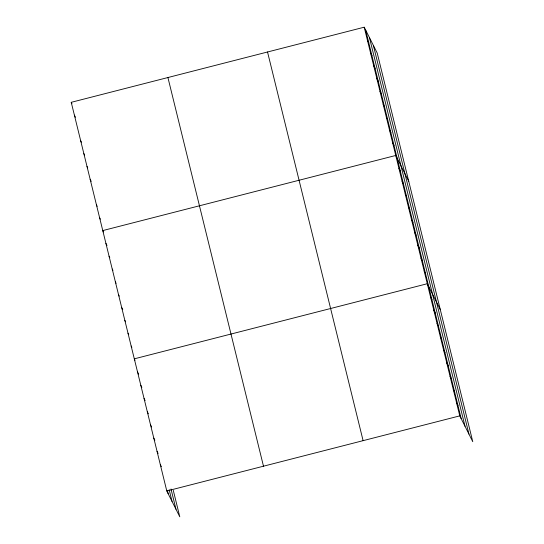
<?xml version="1.0" encoding="UTF-8"?>
<svg xmlns="http://www.w3.org/2000/svg" width="544" height="544" viewBox="0 0 544 544"><rect width="100%" height="100%" fill="white"/><g stroke="black" fill="none" stroke-linecap="round" stroke-linejoin="round"><path stroke-width="0.82" d="M173.284 490.368L179.785 516.8L166.797 490.987L71.237 102.32L364.215 27.2L377.203 53.013L472.763 441.68L459.782 415.868L364.215 27.2M166.797 490.987L459.782 415.868M367.37 40.025L368.791 42.847M370.525 52.85L371.946 55.672M373.68 65.681L375.095 68.496M376.829 78.506L378.25 81.321M379.984 91.331L381.405 94.153M383.139 104.156L384.56 106.978M386.294 116.98L387.709 119.802M389.45 129.805L390.864 132.627M392.598 142.637L394.019 145.452M408.734 181.274L395.753 155.462L102.768 230.581L103.482 231.989M398.908 168.286L400.323 171.108M402.064 181.111L403.478 183.933M405.212 193.936L406.633 196.758M408.367 206.768L409.788 209.583M411.522 219.592L412.944 222.408M414.678 232.417L416.092 235.239M417.826 245.242L419.247 248.064M420.981 258.067L422.402 260.889M424.136 270.892L425.558 273.714M440.273 309.536L427.292 283.723L134.307 358.836L135.014 360.25M430.542 296.936L431.956 299.758M433.786 310.148L435.207 312.97M437.036 323.367L438.457 326.182M440.286 336.58L441.708 339.402M443.537 349.792L444.958 352.614M446.787 363.011L448.202 365.826M450.038 376.224L451.452 379.046M453.281 389.436L454.702 392.258M456.532 402.655L457.953 405.47M71.237 102.32L71.944 103.727M74.385 115.144L75.453 117.259M80.696 140.794L81.403 142.208M83.851 153.619L84.558 155.033M87.006 166.45L87.713 167.858M90.154 179.275L91.222 181.39M96.465 204.925L97.172 206.339M99.62 217.75L100.327 219.164M105.924 243.406L106.991 245.521M109.079 256.231L109.786 257.638M112.234 269.056L112.941 270.463M115.382 281.88L116.096 283.295M118.538 294.705L119.252 296.12M121.693 307.537L122.754 309.652M124.848 320.362L125.555 321.769M128.003 333.186L128.71 334.594M131.152 346.011L131.866 347.426M137.557 372.055L138.618 374.17M140.808 385.268L141.868 387.382M144.058 398.48L145.119 400.595M147.302 411.699L148.369 413.814M150.552 424.912L151.62 427.026M153.802 438.124L154.863 440.239M157.053 451.343L158.114 453.458M160.303 464.556L161.364 466.67M373.381 45.424L468.948 434.092M369.451 37.611L465.018 426.278M365.636 30.022L461.203 418.69M267.532 51.986L363.1 440.654M167.919 77.527L263.486 466.194M171 489.002L175.964 509.211M169.17 489.736L172.033 501.391M167.45 490.695L168.218 493.809"/></g></svg>
